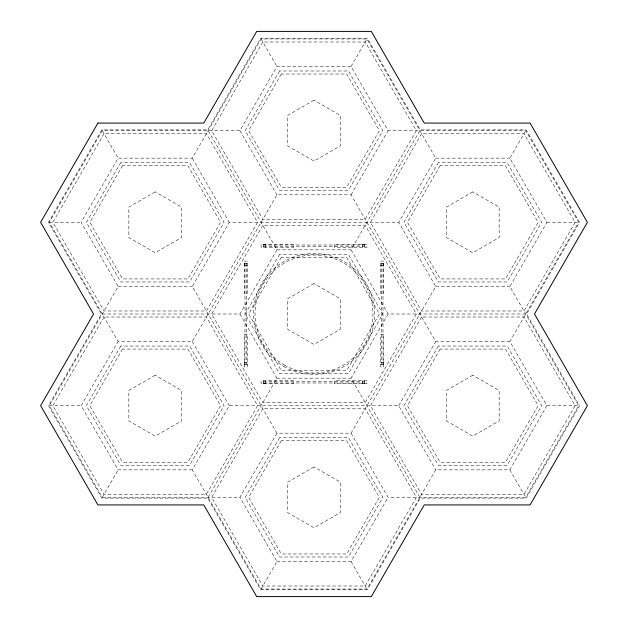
<?xml version="1.0" encoding="UTF-8"?>
<svg xmlns="http://www.w3.org/2000/svg" width="628" height="628" viewBox="0 0 628 628"><rect width="100%" height="100%" fill="white"/><g stroke="black" fill="none" stroke-linecap="round" stroke-linejoin="round"><path stroke-width="0.47" stroke-dasharray="3.14 2.35" d="M509.842 341.506L435.738 341.506L351.052 194.813L276.948 194.813L192.262 341.506L118.158 341.506L49.345 222.32L102.278 130.64L239.896 130.64L276.948 66.466L351.052 66.466L388.104 130.64L525.722 130.64L578.655 222.32L509.842 341.506L546.894 405.68L509.842 469.854L435.738 469.854L366.933 589.04L261.067 589.04L192.262 469.854L229.306 405.68L398.694 405.68L435.738 469.854M276.948 433.187L239.896 497.36L102.278 497.36L49.345 405.68L118.158 286.494L81.106 222.32L118.158 158.146L192.262 158.146L261.067 38.96L366.933 38.96L435.738 158.146L398.694 222.32L229.306 222.32L192.262 286.494L276.948 433.187L351.052 433.187L435.738 286.494L398.694 222.32M192.262 469.854L118.158 469.854L81.106 405.68L118.158 341.506M102.278 497.36L118.158 469.854M351.052 66.466L366.933 38.96M102.278 314L239.896 314L276.948 249.826L208.135 130.64M351.052 194.813L388.104 130.64M208.135 497.36L276.948 378.174L239.896 314M525.722 314L388.104 314L351.052 249.826L419.865 130.64M419.865 497.36L351.052 378.174L388.104 314M261.067 589.04L276.948 561.534L239.896 497.36M351.052 433.187L388.104 497.36L525.722 497.36L578.655 405.68L509.842 286.494L546.894 222.32L509.842 158.146L525.722 130.64M398.694 405.68L435.738 341.506M276.948 561.534L351.052 561.534L388.104 497.36M435.738 158.146L509.842 158.146M49.345 222.32L81.106 222.32M546.894 222.32L578.655 222.32M263.336 244.7L265.605 244.7M362.395 244.7L364.664 244.7M263.336 245.006L364.664 245.006M263.336 246.521L364.664 246.521M276.948 249.826L351.052 249.826M244.253 263.336L247.275 263.336M380.725 263.336L383.747 263.336M244.253 265.605L247.275 265.605M380.725 265.605L383.747 265.605M118.158 286.494L192.262 286.494M435.738 286.494L509.842 286.494M244.253 362.395L247.275 362.395M380.725 362.395L383.747 362.395M244.253 364.664L247.275 364.664M380.725 364.664L383.747 364.664M276.948 378.174L351.052 378.174M263.336 381.479L364.664 381.479M263.336 382.994L364.664 382.994M263.336 383.3L265.605 383.3M362.395 383.3L364.664 383.3M49.345 405.68L81.106 405.68M546.894 405.68L578.655 405.68M261.067 38.96L276.948 66.466M509.842 469.854L525.722 497.36M239.896 130.64L276.948 194.813M192.262 158.146L229.306 222.32M102.278 130.64L118.158 158.146M351.052 561.534L366.933 589.04M192.262 341.506L229.306 405.68M383.3 263.336L383.3 265.605M383.3 362.395L383.3 364.664M382.994 263.336L382.994 364.664M381.479 263.336L381.479 364.664M364.664 244.253L364.664 247.275M364.664 380.725L364.664 383.747M362.395 244.253L362.395 247.275M362.395 380.725L362.395 383.747M265.605 244.253L265.605 247.275M265.605 380.725L265.605 383.747M263.336 244.253L263.336 247.275M263.336 380.725L263.336 383.747M246.521 263.336L246.521 364.664M245.006 263.336L245.006 364.664M244.7 263.336L244.7 265.605M244.7 362.395L244.7 364.664M101.838 129.886L48.474 222.32L101.398 314L48.474 405.68L101.838 498.114L207.703 498.114L260.636 589.794L367.364 589.794L420.297 498.114L526.162 498.114L579.526 405.68L526.602 314L579.526 222.32L526.162 129.886L420.297 129.886L367.364 38.206L260.636 38.206L207.703 129.886L101.838 129.886M104.02 133.662L52.838 222.32L104.02 310.978L206.392 310.978L257.574 222.32L206.392 133.662L104.02 133.662M120.772 162.683L86.342 222.32L120.772 281.956L189.64 281.956L224.07 222.32L189.64 162.683L120.772 162.683M122.523 165.706L89.835 222.32L122.523 278.934L187.89 278.934L220.577 222.32L187.89 165.706L122.523 165.706M104.02 317.022L52.838 405.68L104.02 494.338L206.392 494.338L257.574 405.68L206.392 317.022L104.02 317.022M262.818 41.99L211.628 130.64L262.818 219.298L365.182 219.298L416.372 130.64L365.182 41.99L262.818 41.99M120.772 346.044L86.342 405.68L120.772 465.317L189.64 465.317L224.07 405.68L189.64 346.044L120.772 346.044M279.57 71.003L245.132 130.64L279.57 190.276L348.43 190.276L382.868 130.64L348.43 71.003L279.57 71.003M122.523 349.066L89.835 405.68L122.523 462.294L187.89 462.294L220.577 405.68L187.89 349.066L122.523 349.066M281.313 74.025L248.625 130.64L281.313 187.254L346.687 187.254L379.375 130.64L346.687 74.025L281.313 74.025M262.818 225.342L211.628 314L262.818 402.658L365.182 402.658L416.372 314L365.182 225.342L262.818 225.342M279.57 254.364L245.132 314L279.57 373.636L348.43 373.636L382.868 314L348.43 254.364L279.57 254.364M281.313 257.386L248.625 314L281.313 370.614L346.687 370.614L379.375 314L346.687 257.386L281.313 257.386M262.818 408.702L211.628 497.36L262.818 586.01L365.182 586.01L416.372 497.36L365.182 408.702L262.818 408.702M421.608 133.662L370.426 222.32L421.608 310.978L523.98 310.978L575.162 222.32L523.98 133.662L421.608 133.662M279.57 437.724L245.132 497.36L279.57 556.997L348.43 556.997L382.868 497.36L348.43 437.724L279.57 437.724M438.36 162.683L403.93 222.32L438.36 281.956L507.228 281.956L541.658 222.32L507.228 162.683L438.36 162.683M281.313 440.746L248.625 497.36L281.313 553.975L346.687 553.975L379.375 497.36L346.687 440.746L281.313 440.746M440.11 165.706L407.423 222.32L440.11 278.934L505.477 278.934L538.165 222.32L505.477 165.706L440.11 165.706M421.608 317.022L370.426 405.68L421.608 494.338L523.98 494.338L575.162 405.68L523.98 317.022L421.608 317.022M438.36 346.044L403.93 405.68L438.36 465.317L507.228 465.317L541.658 405.68L507.228 346.044L438.36 346.044M440.11 349.066L407.423 405.68L440.11 462.294L505.477 462.294L538.165 405.68L505.477 349.066L440.11 349.066M155.21 191.878L128.842 207.099L128.842 237.541L155.21 252.77L181.571 237.541L181.571 207.099L155.21 191.878M314 100.197L287.632 115.419L287.632 145.861L314 161.09L340.368 145.861L340.368 115.419L314 100.197M155.21 375.23L128.842 390.459L128.842 420.901L155.21 436.122L181.571 420.901L181.571 390.459L155.21 375.23M314 283.55L287.632 298.779L287.632 329.221L314 344.45L340.368 329.221L340.368 298.779L314 283.55M472.79 191.878L446.43 207.099L446.43 237.541L472.79 252.77L499.158 237.541L499.158 207.099L472.79 191.878M314 466.91L287.632 482.139L287.632 512.581L314 527.803L340.368 512.581L340.368 482.139L314 466.91M472.79 375.23L446.43 390.459L446.43 420.901L472.79 436.122L499.158 420.901L499.158 390.459L472.79 375.23M293.582 244.253L261.067 244.253L261.067 247.275L293.582 247.275L293.582 244.253M366.933 244.253L334.418 244.253L334.418 247.275L366.933 247.275L366.933 244.253M247.275 261.067L244.253 261.067L244.253 293.582L247.275 293.582L247.275 261.067M383.747 261.067L380.725 261.067L380.725 293.582L383.747 293.582L383.747 261.067M247.275 334.418L244.253 334.418L244.253 366.933L247.275 366.933L247.275 334.418M383.747 334.418L380.725 334.418L380.725 366.933L383.747 366.933L383.747 334.418M293.582 380.725L261.067 380.725L261.067 383.747L293.582 383.747L293.582 380.725M366.933 380.725L334.418 380.725L334.418 383.747L366.933 383.747L366.933 380.725M283.754 366.391A60.492 60.492 0 0 0 374.492 314A60.492 60.492 0 0 0 283.754 261.609A60.492 60.492 0 0 0 283.754 366.391M284.508 365.08A58.977 58.977 0 0 0 372.977 314A58.977 58.977 0 0 0 284.508 262.92A58.977 58.977 0 0 0 284.508 365.08"/><path stroke-width="0.94" d="M97.913 123.08L40.616 222.32L93.541 314L40.616 405.68L97.913 504.92L203.77 504.92L256.703 596.6L371.297 596.6L424.23 504.92L530.087 504.92L587.384 405.68L534.459 314L587.384 222.32L530.087 123.08L424.23 123.08L371.297 31.4L256.703 31.4L203.77 123.08L97.913 123.08"/></g></svg>
